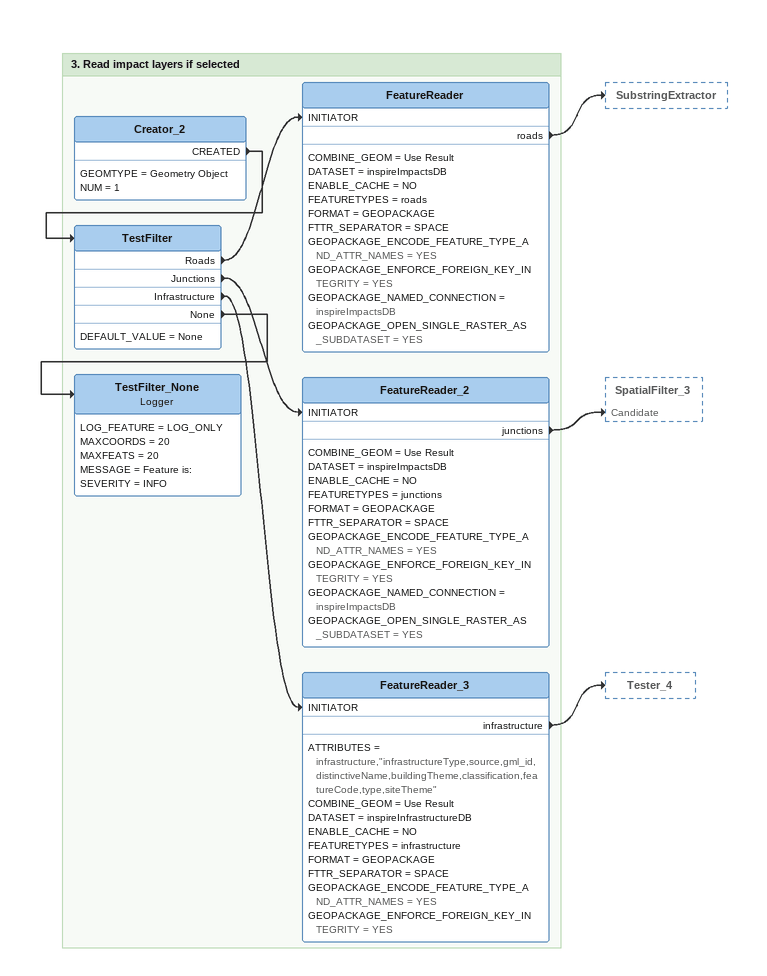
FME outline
Bookmark: 3. Read impact layers if selected
Creator_2
    GEOMTYPE = Geometry Object
    NUM = 1
    CREATED -> TestFilter
TestFilter
    DEFAULT_VALUE = None
    Roads -> FeatureReader [INITIATOR]
    Junctions -> FeatureReader_2 [INITIATOR]
    Infrastructure -> FeatureReader_3 [INITIATOR]
    None -> TestFilter_None
FeatureReader
    COMBINE_GEOM = Use Result
    DATASET = inspireImpactsDB
    ENABLE_CACHE = NO
    FEATURETYPES = roads
    FORMAT = GEOPACKAGE
    FTTR_SEPARATOR = SPACE
    GEOPACKAGE_ENCODE_FEATURE_TYPE_AND_ATTR_NAMES = YES
    GEOPACKAGE_ENFORCE_FOREIGN_KEY_INTEGRITY = YES
    GEOPACKAGE_NAMED_CONNECTION = inspireImpactsDB
    GEOPACKAGE_OPEN_SINGLE_RASTER_AS_SUBDATASET = YES
    roads -> SubstringExtractor
FeatureReader_2
    COMBINE_GEOM = Use Result
    DATASET = inspireImpactsDB
    ENABLE_CACHE = NO
    FEATURETYPES = junctions
    FORMAT = GEOPACKAGE
    FTTR_SEPARATOR = SPACE
    GEOPACKAGE_ENCODE_FEATURE_TYPE_AND_ATTR_NAMES = YES
    GEOPACKAGE_ENFORCE_FOREIGN_KEY_INTEGRITY = YES
    GEOPACKAGE_NAMED_CONNECTION = inspireImpactsDB
    GEOPACKAGE_OPEN_SINGLE_RASTER_AS_SUBDATASET = YES
    junctions -> SpatialFilter_3 [Candidate]
TestFilter_None: Logger
    LOG_FEATURE = LOG_ONLY
    MAXCOORDS = 20
    MAXFEATS = 20
    MESSAGE = Feature is:
    SEVERITY = INFO
FeatureReader_3
    ATTRIBUTES = infrastructure,"infrastructureType,source,gml_id,distinctiveName,buildingTheme,classification,featureCode,type,siteTheme"
    COMBINE_GEOM = Use Result
    DATASET = inspireInfrastructureDB
    ENABLE_CACHE = NO
    FEATURETYPES = infrastructure
    FORMAT = GEOPACKAGE
    FTTR_SEPARATOR = SPACE
    GEOPACKAGE_ENCODE_FEATURE_TYPE_AND_ATTR_NAMES = YES
    GEOPACKAGE_ENFORCE_FOREIGN_KEY_INTEGRITY = YES
    infrastructure -> Tester_4
